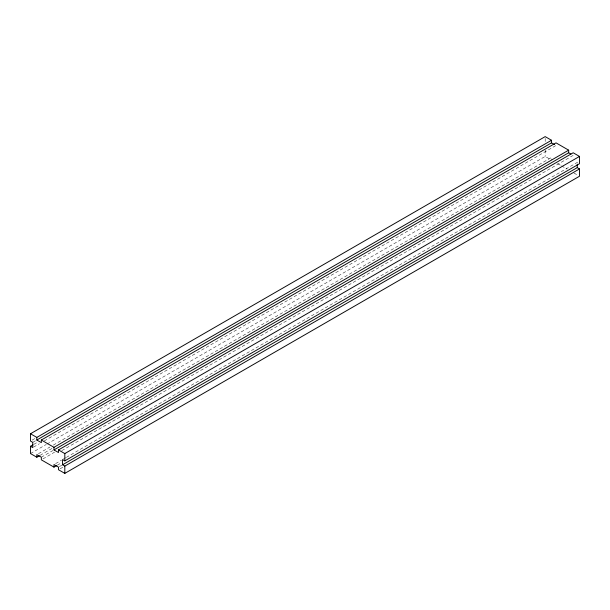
<?xml version="1.0" encoding="UTF-8"?>
<svg xmlns="http://www.w3.org/2000/svg" width="610" height="610" viewBox="0 0 610 610"><rect width="100%" height="100%" fill="white"/><g stroke="black" fill="none" stroke-linecap="round" stroke-linejoin="round"><path stroke-width="0.46" stroke-dasharray="3.05 2.29" d="M32.147 440.115L35.449 438.209M32.757 442.372L36.059 440.466M33.802 444.37L37.096 442.463M33.581 447.099L39.353 443.767M44.301 440.908L556.023 145.477M30.5 453.573L46.169 444.53M46.993 444.049L545.188 156.427L549.93 159.164M38.468 453.672L50.02 447M53.322 445.094L551.509 157.471L551.509 160.072M40.123 455.319L52.49 448.175M41.335 457.225L52.879 450.561M42.982 458.88L54.534 452.208M61.793 450.63L573.179 155.382M55.624 463.577L61.404 460.237M63.379 459.094L65.857 457.668M66.353 457.386L577.243 162.42L579.5 163.724M57.279 465.224L61.404 462.845M59.315 466.658L61.793 465.224M60.138 468.785L63.44 466.879M557.601 163.594L560.765 165.417M561.551 165.874L567.087 169.069M573.972 173.042L577.922 175.322M545.188 138.439L545.188 142.999M545.188 150.037L545.188 156.427"/><path stroke-width="0.91" d="M39.299 455.8L36.821 457.225L30.5 453.573L30.5 446.276L32.757 447.58L32.757 442.372L30.5 441.068L30.5 433.763L545.188 136.617L551.509 140.262L551.509 142.87L36.821 440.024L36.821 437.416L551.509 140.262M30.5 446.276L32.978 444.85M36.821 440.024L41.335 442.624L41.335 440.024L556.023 142.87L568.665 150.167L568.665 152.774L53.977 449.928L53.977 447.321L568.665 150.167M53.977 449.928L58.491 452.529L58.491 449.928L573.179 152.774L579.5 156.427L579.5 163.724L64.812 460.878L62.556 459.574L62.556 464.782L64.812 466.086L579.5 168.932L579.5 176.237L64.812 473.383L58.491 469.738L58.491 467.13L53.977 464.523L53.977 467.13L56.456 465.704M58.491 449.928L64.812 453.573L579.5 156.427M62.556 464.782L577.243 167.628L579.5 168.932M551.509 142.87L554.52 144.608M568.665 152.774L570.922 154.078M30.5 433.763L36.821 437.416M41.335 440.024L53.977 447.321M53.977 467.13L41.335 459.833L41.335 457.225L36.821 454.618L36.821 457.225M577.243 164.159L577.243 167.628M64.812 453.573L64.812 460.878M64.812 466.086L64.812 473.383"/></g></svg>
